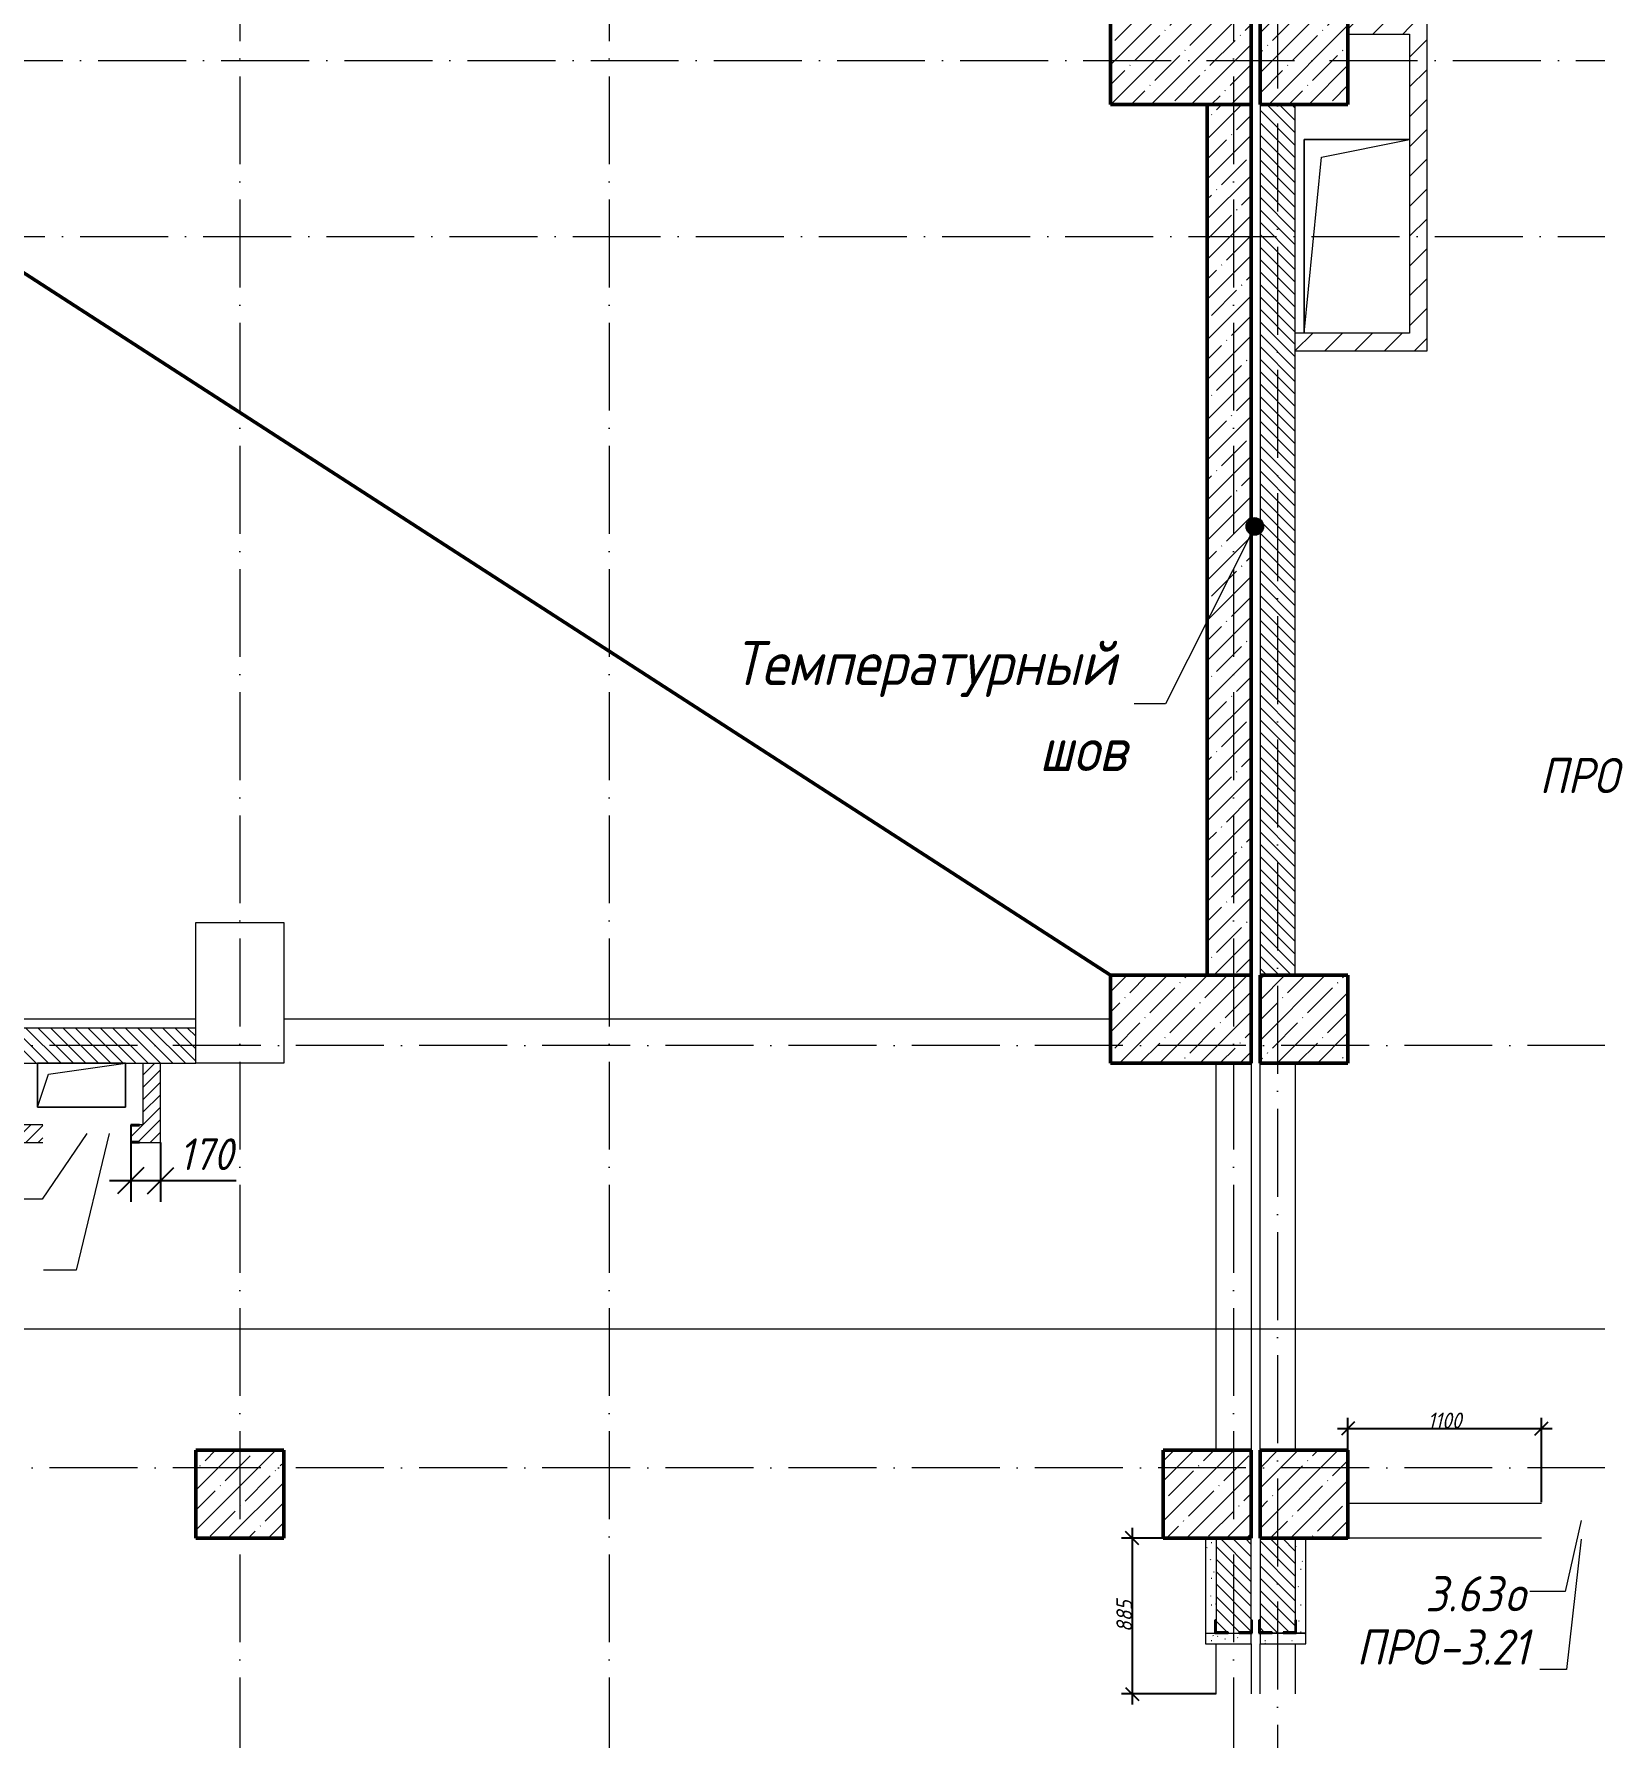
# Model space of a CAD drawing. Header units: millimetres. Extents: x -401725 to 250493, y 305116 to 802890.
# Drawn here: x 212466 to 221339, y 389588 to 399273 of the extents above; entities that cross this region are included whole.
import ezdxf

# ---------------------------------------------------------------- set-up
doc = ezdxf.new("R2010")
doc.units = ezdxf.units.MM
doc.linetypes.add('50_200_ШТРИХ_1Т_ш5_п1_п1_', pattern=[700, 500, -100, 0, -100])
for name, color, linetype, lineweight in [('A-____-____-DIMS', 7, 'Continuous', 9), ('A-DETL-____-OTLN-1', 7, 'Continuous', 50), ('A-FLOR-____-OTLN', 7, 'Continuous', 9), ('A-GENM-____-IDEN', 7, 'Continuous', 9), ('A-GENM-____-MCUT', 7, 'Continuous', 25), ('A-GENM-____-OTLN', 7, 'Continuous', 9), ('A-GENM-____-OTLN-1', 7, 'Continuous', 25), ('A-GLAZ-____-IDEN', 7, 'Continuous', 9), ('A-WALL-____-MCUT', 7, 'Continuous', 13), ('A-WALL-____-MCUT-2', 7, 'Continuous', 50), ('A-WALL-____-PATT-1', 7, 'Continuous', 9), ('A-WALL-FNSH-MCUT-1', 7, 'Continuous', 9), ('G-____-____-TEXT', 7, 'Continuous', 9), ('I-WALL-____-OTLN', 7, 'Continuous', 9), ('S-COLS-____-MCUT', 7, 'Continuous', 50), ('S-COLS-____-OTLN', 7, 'Continuous', 9), ('S-GRID-____-OTLN-1', 7, '50_200_ШТРИХ_1Т_ш5_п1_п1_', 9)]:
    doc.layers.add(name, color=color, linetype=linetype, lineweight=lineweight)
doc.layers.add('A-WALL-____-PATT-2', color=7, linetype='Continuous', lineweight=9, true_color=0x787878)
doc.layers.add('G-____-____-SYMB-1', color=9, linetype='Continuous', lineweight=9, true_color=0x808080)
doc.styles.add('ISOCPEUR_I_10', font='isocpeui.ttf', dxfattribs={"width": 0.9, "height": 180})
doc.styles.add('ISOCPEUR_I_11', font='isocpeui.ttf', dxfattribs={"width": 0.9, "height": 200})
doc.styles.add('ISOCPEUR_I_7', font='isocpeui.ttf', dxfattribs={"width": 0.9, "height": 90})
doc.styles.add('ISOCPEUR_I_9', font='isocpeui.ttf', dxfattribs={"width": 0.9, "height": 250})
doc.dimstyles.new('ISO-1_8_0_9К_СРЕДНИЙ_Кладочные_1', dxfattribs={"dimscale": 304.8, "dimtxt": 89.638306, "dimasz": 0.246063, "dimexe": 0.19685, "dimexo": 0, "dimgap": 0, "dimtad": 1, "dimdec": 3, "dimrnd": 0.001, "dimdsep": 46, "dimtxsty": 'ISOCPEUR_I_7', "dimblk1": 'OBLIQUE', "dimblk2": 'OBLIQUE', "dimsah": 1, "dimcen": 0.09, "dimdle": 0.19685, "dimazin": 0, "dimtfac": 1, "dimtdec": 4, "dimtix": 1, "dimtmove": 0, "dimatfit": 3, "dimfxl": 1, "dimtvp": 1, "dimtolj": 1, "dimtzin": 0, "dimarcsym": 2})
doc.dimstyles.new('ISO-1_8_0_9К_СРЕДНИЙ_Кладочные_3', dxfattribs={"dimscale": 304.8, "dimtxt": 179.276612, "dimasz": 0.492126, "dimexe": 0.393701, "dimexo": 0, "dimgap": 0, "dimtad": 1, "dimdec": 3, "dimrnd": 0.001, "dimdsep": 46, "dimtxsty": 'ISOCPEUR_I_10', "dimblk1": 'OBLIQUE', "dimblk2": 'OBLIQUE', "dimsah": 1, "dimcen": 0.09, "dimdle": 0.393701, "dimazin": 0, "dimtfac": 1, "dimtdec": 4, "dimtix": 1, "dimtmove": 0, "dimatfit": 3, "dimfxl": 1, "dimtvp": 1, "dimtolj": 1, "dimtzin": 0, "dimarcsym": 2})
pattern_1 = [(45, (144685.44, 323542.244), (-35.35534, 35.35534), [])]
pattern_2 = [(45, (144685.44, 323542.24), (-84.85281, 84.85281), [])]
pattern_3 = [(135, (144685.44, 323542.244), (-35.35534, -35.35534), [])]
pattern_4 = [(0, (144685.44, 323542.244), (203.2, 50.8), [3.353, -149.047, 3.353, -149.047, -812.8]), (0, (144685.44, 323542.244), (203.2, 50.8), [-304.8, 3.353, -301.447, 3.353, -149.047, -355.6]), (0, (144685.44, 323542.244), (203.2, 50.8), [-762, 3.353, -98.247, 3.353, -250.647]), (120, (144761.64, 323567.644), (-145.59409, 150.576362), [3.353, -149.047, 3.353, -149.047, -812.8]), (120, (144761.64, 323567.644), (-145.59409, 150.576362), [-304.8, 3.353, -301.447, 3.353, -149.047, -355.6]), (120, (144761.64, 323567.644), (-145.59409, 150.576362), [-762, 3.353, -98.247, 3.353, -250.647]), (240, (144787.04, 323669.244), (-57.60591, -201.376362), [3.353, -149.047, 3.353, -149.047, -812.8]), (240, (144787.04, 323669.244), (-57.60591, -201.376362), [-304.8, 3.353, -301.447, 3.353, -149.047, -355.6]), (240, (144787.04, 323669.244), (-57.60591, -201.376362), [-762, 3.353, -98.247, 3.353, -250.647])]

# ---------------------------------------------------------------- blocks, each defined once
blk = doc.blocks.new('BSC_Колонна _Прямоугольная - 500х800-V83-АР1_План отверстий 3 этажа в осях 1-64_Ю-ЯЯ')
at = {"layer": 'S-COLS-____-OTLN'}
h = blk.add_hatch(dxfattribs=at)
h.set_pattern_fill('FP_91', color=256, style=0, pattern_type=2)
h.set_pattern_definition([(315, (-75581.04, 74300), (114.04925, 114.04925), []), (315, (-75581.04, 74185.95), (114.04925, 114.04925), [201.613, -40.323, 3.353, -36.97])])
h.paths.add_polyline_path([(-250, 400), (-250, -400), (250, -400), (250, 400)], flags=0)
at = {"layer": 'S-COLS-____-MCUT'}
for p, q in [((250, 400), (-250, 400)), ((-250, 400), (-250, -400)), ((250, -400), (250, 400)), ((-250, -400), (250, -400))]:
    blk.add_line(p, q, dxfattribs=at)
blk = doc.blocks.new('BSC_Колонна _Прямоугольная - 500х800-V84-АР1_План отверстий 3 этажа в осях 1-64_Ю-ЯЯ')
at = {"layer": 'S-COLS-____-OTLN'}
h = blk.add_hatch(dxfattribs=at)
h.set_pattern_fill('FP_92', color=256, style=0, pattern_type=2)
h.set_pattern_definition([(315, (-70131.04, 74300), (114.04925, 114.04925), []), (315, (-70131.04, 74185.95), (114.04925, 114.04925), [201.613, -40.323, 3.353, -36.97])])
h.paths.add_polyline_path([(-250, -400), (250, -400), (250, 400), (-250, 400), (-250, 80.5)], flags=0)
at = {"layer": 'S-COLS-____-MCUT'}
for p, q in [((250, 400), (-250, 400)), ((-250, 400), (-250, -400)), ((250, -400), (250, 400)), ((-250, -400), (250, -400))]:
    blk.add_line(p, q, dxfattribs=at)
blk = doc.blocks.new('BSC_Колонна _Прямоугольная - 500х800-V88-АР1_План отверстий 3 этажа в осях 1-64_Ю-ЯЯ')
at = {"layer": 'S-COLS-____-OTLN'}
for p, q in [((-250, 400), (250, 400)), ((-250, -400), (-250, 400)), ((250, 200), (250, -400)), ((250, -400), (-250, -400))]:
    blk.add_line(p, q, dxfattribs=at)
blk = doc.blocks.new('BSC_Колонна _Прямоугольная - 500х500-V93-АР1_План отверстий 3 этажа в осях 1-64_Ю-ЯЯ')
at = {"layer": 'S-COLS-____-OTLN'}
h = blk.add_hatch(dxfattribs=at)
h.set_pattern_fill('FP_98', color=256, style=0, pattern_type=2)
h.set_pattern_definition([(45, (-75000, -75581.04), (-114.04925, 114.04925), []), (45, (-74885.95, -75581.04), (-114.04925, 114.04925), [201.613, -40.323, 3.353, -36.97])])
h.paths.add_polyline_path([(-250, -250), (250, -250), (250, 250), (-250, 250)], flags=0)
at = {"layer": 'S-COLS-____-MCUT'}
for p, q in [((250, 250), (-250, 250)), ((-250, 250), (-250, -250)), ((250, -250), (250, 250)), ((-250, -250), (250, -250))]:
    blk.add_line(p, q, dxfattribs=at)
blk = doc.blocks.new('BSC_Колонна _Прямоугольная - 500х500-V94-АР1_План отверстий 3 этажа в осях 1-64_Ю-ЯЯ')
at = {"layer": 'S-COLS-____-OTLN'}
h = blk.add_hatch(dxfattribs=at)
h.set_pattern_fill('FP_99', color=256, style=0, pattern_type=2)
h.set_pattern_definition([(45, (-75000, -70131.04), (-114.04925, 114.04925), []), (45, (-74885.95, -70131.04), (-114.04925, 114.04925), [201.613, -40.323, 3.353, -36.97])])
h.paths.add_polyline_path([(-250, -250), (250, -250), (250, 250), (-250, 250), (-250, 8.3)], flags=0)
at = {"layer": 'S-COLS-____-MCUT'}
for p, q in [((250, 250), (-250, 250)), ((-250, 250), (-250, -250)), ((250, -250), (250, 250)), ((-250, -250), (250, -250))]:
    blk.add_line(p, q, dxfattribs=at)
blk = doc.blocks.new('BSC_Колонна _Прямоугольная - 500х500-V143-АР1_План отверстий 3 этажа в осях 1-64_Ю-ЯЯ')
at = {"layer": 'S-COLS-____-OTLN'}
h = blk.add_hatch(dxfattribs=at)
h.set_pattern_fill('FP_148', color=256, style=0, pattern_type=2)
h.set_pattern_definition([(45, (-75000, -67431.04), (-114.04925, 114.04925), []), (45, (-74885.95, -67431.04), (-114.04925, 114.04925), [201.613, -40.323, 3.353, -36.97])])
h.paths.add_polyline_path([(-250, -250), (250, -250), (250, 250), (-250, 250)], flags=0)
at = {"layer": 'S-COLS-____-MCUT'}
for p, q in [((250, 250), (-250, 250)), ((-250, 250), (-250, -250)), ((250, -250), (250, 250)), ((-250, -250), (250, -250))]:
    blk.add_line(p, q, dxfattribs=at)
blk = doc.blocks.new('BSC_Колонна _Прямоугольная - 500х500-V144-АР1_План отверстий 3 этажа в осях 1-64_Ю-ЯЯ')
at = {"layer": 'S-COLS-____-OTLN'}
h = blk.add_hatch(dxfattribs=at)
h.set_pattern_fill('FP_149', color=256, style=0, pattern_type=2)
h.set_pattern_definition([(45, (-74450, -67431.04), (-114.04925, 114.04925), []), (45, (-74335.95, -67431.04), (-114.04925, 114.04925), [201.613, -40.323, 3.353, -36.97])])
h.paths.add_polyline_path([(-250, -250), (250, -250), (250, 250), (-250, 250)], flags=0)
at = {"layer": 'S-COLS-____-MCUT'}
for p, q in [((250, 250), (-250, 250)), ((-250, 250), (-250, -250)), ((250, -250), (250, 250)), ((-250, -250), (250, -250))]:
    blk.add_line(p, q, dxfattribs=at)
blk = doc.blocks.new('BSC_Колонна _Прямоугольная - 500х500-V145-АР1_План отверстий 3 этажа в осях 1-64_Ю-ЯЯ')
at = {"layer": 'S-COLS-____-OTLN'}
h = blk.add_hatch(dxfattribs=at)
h.set_pattern_fill('FP_150', color=256, style=0, pattern_type=2)
h.set_pattern_definition([(45, (-68950, -67431.04), (-114.04925, 114.04925), []), (45, (-68835.95, -67431.04), (-114.04925, 114.04925), [201.613, -40.323, 3.353, -36.97])])
h.paths.add_polyline_path([(-250, -250), (250, -250), (250, 250), (-250, 250)], flags=0)
at = {"layer": 'S-COLS-____-MCUT'}
for p, q in [((250, 250), (-250, 250)), ((-250, 250), (-250, -250)), ((250, -250), (250, 250)), ((-250, -250), (250, -250))]:
    blk.add_line(p, q, dxfattribs=at)
blk = doc.blocks.new('Фахверк_СКБ_Уголок - 200_3550-28267367-АР1_План отверстий 3 этажа в осях 1-64_Ю-ЯЯ')
at = {"layer": 'A-GENM-____-MCUT'}
for p, q in [((200, 156), (125, 156)), ((125, 156), (125, 81)), ((131, 81), (131, 150)), ((131, 150), (200, 150)), ((200, 150), (200, 156)), ((125, 81), (131, 81)), ((131, 19), (125, 19)), ((125, 19), (125, -56)), ((131, -50), (131, 19)), ((125, -56), (200, -56)), ((200, -50), (131, -50)), ((200, -56), (200, -50))]:
    blk.add_line(p, q, dxfattribs=at)
blk = doc.blocks.new('АР_Перемычка - АР_Перемычка-28734073-АР1_План отверстий 3 этажа в осях 1-64_Ю-ЯЯ')
at = {"layer": 'A-GENM-____-OTLN'}
blk.add_line((0, -100), (9, -100), dxfattribs=at)
blk = doc.blocks.new('154_Фахверк_СКБ_Швеллер - Тип_100_3960_зеркало-29769493-АР1_План отверстий 3 этажа в осях 1-64_Ю-ЯЯ')
at = {"layer": 'A-GENM-____-MCUT'}
for p, q in [((175, 50), (125, 50)), ((125, 50), (125, -50)), ((128, 47), (175, 47)), ((128, -47), (128, 47)), ((175, 47), (175, 50)), ((125, -50), (175, -50)), ((175, -47), (128, -47)), ((175, -50), (175, -47))]:
    blk.add_line(p, q, dxfattribs=at)
blk = doc.blocks.new('AR_Отверстие прямоугольное _в плите_ - AR_Отверстие прямоугольное _в плите_-30459257-АР1_План отверстий 3 этажа в осях 1-64_Ю-ЯЯ')
at = {"layer": 'A-GENM-____-OTLN'}
for p, q in [((250, 125), (-250, 125)), ((-250, 125), (-250, -125)), ((-187.5, 62.5), (250, 125)), ((250, -125), (250, 125)), ((-250, -125), (-187.5, 62.5)), ((-250, -125), (250, -125))]:
    blk.add_line(p, q, dxfattribs=at)
blk = doc.blocks.new('AR_Отверстие прямоугольное _в плите_ - AR_Отверстие прямоугольное _в плите_-V200-АР1_План отверстий 3 этажа в осях 1-64_Ю-ЯЯ')
at = {"layer": 'A-GENM-____-OTLN'}
for p, q in [((300, 550), (-300, 550)), ((-300, 550), (-300, -550)), ((-200, 450), (300, 550)), ((-300, -550), (-200, 450))]:
    blk.add_line(p, q, dxfattribs=at)
blk = doc.blocks.new('АР_Перемычка - АР_Перемычка-35279778-АР1_План отверстий 3 этажа в осях 1-64_Ю-ЯЯ')
at = {"layer": 'A-GENM-____-OTLN'}
blk.add_line((0, -100), (9, -100), dxfattribs=at)
blk = doc.blocks.new('_Oblique')
at = {"color": 0, "linetype": 'ByBlock', "lineweight": -2}
blk.add_line((-0.5, -0.5), (0.5, 0.5), dxfattribs=at)
blk = doc.blocks.new('*D9729')
at = {"layer": 'A-____-____-DIMS', "color": 0, "lineweight": -2, "transparency": 16777216}
for p, q in [((213015.4, 393008.2), (213015.4, 392636.2)), ((213185.4, 392973.3), (213185.4, 392636.2)), ((212895.4, 392756.2), (213185.4, 392756.2)), ((213185.4, 392756.2), (213616, 392756.2))]:
    blk.add_line(p, q, dxfattribs=at)
at = {"layer": 'Defpoints', "color": 0, "transparency": 16777216}
for p in [(213015.4, 393008.2), (213185.4, 392973.3), (213185.4, 392756.2)]:
    blk.add_point(p, dxfattribs=at)
at = {"layer": 'A-____-____-DIMS', "color": 0, "lineweight": -2, "transparency": 16777216, "xscale": 150, "yscale": 150, "zscale": 150, "rotation": 180}
blk.add_blockref('_Oblique', (213015.4, 392756.2), dxfattribs=at)
at = {"layer": 'A-____-____-DIMS', "color": 0, "lineweight": -2, "transparency": 16777216, "xscale": 150, "yscale": 150, "zscale": 150}
blk.add_blockref('_Oblique', (213185.4, 392756.2), dxfattribs=at)
at = {"layer": 'A-____-____-DIMS', "color": 0, "transparency": 16777216, "insert": (213291.6, 392996.2), "char_height": 180, "width": 368.207, "attachment_point": 1, "line_spacing_factor": 1.149209, "style": 'ISOCPEUR_I_10'}
blk.add_mtext('\\A1;170', dxfattribs=at)
blk = doc.blocks.new('*D9651')
at = {"layer": 'A-____-____-DIMS', "color": 0, "lineweight": -2, "transparency": 16777216}
for p, q in [((219185.4, 390723.3), (218648.6, 390723.3)), ((218708.6, 390783.3), (218708.6, 389778.3)), ((219185.4, 389838.3), (218648.6, 389838.3))]:
    blk.add_line(p, q, dxfattribs=at)
at = {"layer": 'Defpoints', "color": 0, "transparency": 16777216}
for p in [(219185.4, 390723.3), (218708.6, 389838.3), (219185.4, 389838.3)]:
    blk.add_point(p, dxfattribs=at)
at = {"layer": 'A-____-____-DIMS', "color": 0, "lineweight": -2, "transparency": 16777216, "xscale": 75, "yscale": 75, "zscale": 75}
for p, rotation in [((218708.6, 390723.3), 90), ((218708.6, 389838.3), 270)]:
    blk.add_blockref('_Oblique', p, dxfattribs=dict(at, rotation=rotation))
at = {"layer": 'A-____-____-DIMS', "color": 0, "transparency": 16777216, "insert": (218663.6, 390280.8), "char_height": 90, "width": 409.578, "attachment_point": 5, "rotation": 90, "style": 'ISOCPEUR_I_7'}
blk.add_mtext('\\A1;885', dxfattribs=at)
blk = doc.blocks.new('*D9652')
at = {"layer": 'A-____-____-DIMS', "color": 0, "lineweight": -2, "transparency": 16777216}
for p, q in [((219935.4, 390931.3), (219935.4, 391407.5)), ((221035.4, 390929.3), (221035.4, 391407.5)), ((219875.4, 391347.5), (221095.4, 391347.5))]:
    blk.add_line(p, q, dxfattribs=at)
at = {"layer": 'Defpoints', "color": 0, "transparency": 16777216}
for p in [(221035.4, 391347.5), (219935.4, 390931.3), (221035.4, 390929.3)]:
    blk.add_point(p, dxfattribs=at)
at = {"layer": 'A-____-____-DIMS', "color": 0, "lineweight": -2, "transparency": 16777216, "xscale": 75, "yscale": 75, "zscale": 75, "rotation": 180}
blk.add_blockref('_Oblique', (219935.4, 391347.5), dxfattribs=at)
at = {"layer": 'A-____-____-DIMS', "color": 0, "lineweight": -2, "transparency": 16777216, "xscale": 75, "yscale": 75, "zscale": 75}
blk.add_blockref('_Oblique', (221035.4, 391347.5), dxfattribs=at)
at = {"layer": 'A-____-____-DIMS', "color": 0, "transparency": 16777216, "insert": (220485.4, 391392.5), "char_height": 90, "width": 463.361, "attachment_point": 5, "style": 'ISOCPEUR_I_7'}
blk.add_mtext('\\A1;1100', dxfattribs=at)

msp = doc.modelspace()

# ---------------------------------------------------------------- hatches: boundary and pattern name
at = {"layer": 'A-WALL-____-PATT-1'}
h = msp.add_hatch(dxfattribs=at)
h.set_pattern_fill('FP_7', color=256, style=0, pattern_type=2)
h.set_pattern_definition(pattern_2)
h.paths.add_polyline_path([(220285.4376, 399273.2863), (220285.4376, 399373.2863), (219935.4376, 399373.2863), (219935.4376, 399273.2863)], flags=0)
h = msp.add_hatch(dxfattribs=at)
h.set_pattern_fill('FP_7', color=256, style=0, pattern_type=2)
h.set_pattern_definition(pattern_2)
h.paths.add_polyline_path([(220385.4376, 397473.2863), (220385.4376, 399373.2863), (220285.4376, 399373.2863), (220285.4376, 397473.2863)], flags=0)
h = msp.add_hatch(dxfattribs=at)
h.set_pattern_fill('FP_12', color=256, style=0, pattern_type=2)
h.set_pattern_definition([(45, (144685.44, 323542.24), (-114.04925, 114.04925), []), (45, (144799.49, 323542.24), (-114.04925, 114.04925), [201.612, -40.322, 3.353, -36.97])])
h.paths.add_polyline_path([(219385.4376, 393923.2863), (219385.4376, 398873.2863), (219135.4376, 398873.2863), (219135.4376, 393923.2863)], flags=0)
h = msp.add_hatch(dxfattribs=at)
h.set_pattern_fill('FP_9', color=256, style=0, pattern_type=2)
h.set_pattern_definition(pattern_3)
h.paths.add_polyline_path([(219635.4376, 393923.2863), (219635.4376, 398873.2863), (219435.4376, 398873.2863), (219435.4376, 393923.2863)], flags=0)
h = msp.add_hatch(dxfattribs=at)
h.set_pattern_fill('FP_7', color=256, style=0, pattern_type=2)
h.set_pattern_definition(pattern_2)
h.paths.add_polyline_path([(220285.4376, 397473.2863), (220285.4376, 397573.2863), (219635.4376, 397573.2863), (219635.4376, 397473.2863)], flags=0)
h = msp.add_hatch(dxfattribs=at)
h.set_pattern_fill('FP_9', color=256, style=0, pattern_type=2)
h.set_pattern_definition(pattern_3)
h.paths.add_polyline_path([(213385.4376, 393423.2863), (213385.4376, 393623.2863), (207935.4376, 393623.2863), (207935.4376, 393423.2863), (211835.0546, 393423.2863)], flags=0)
h = msp.add_hatch(dxfattribs=at)
h.set_pattern_fill('FP_8', color=256, style=0, pattern_type=2)
h.set_pattern_definition(pattern_1)
h.paths.add_polyline_path([(213185.4376, 392973.2863), (213185.4376, 393423.2863), (213085.4376, 393423.2863), (213085.4376, 392973.2863)], flags=0)
h = msp.add_hatch(dxfattribs=at)
h.set_pattern_fill('FP_8', color=256, style=0, pattern_type=2)
h.set_pattern_definition(pattern_1)
h.paths.add_polyline_path([(213065.4376, 392973.2863), (213085.4376, 392973.2863), (213085.4376, 393073.2863), (213065.4376, 393073.2863), (213065.4376, 393070.2863), (213018.4376, 393070.2863), (213018.4376, 392976.2863), (213065.4376, 392976.2863), (213065.4376, 392974.7149)], flags=0)
h.paths.add_polyline_path([(212515.4376, 392973.2863), (212515.4376, 393073.2863), (211585.4376, 393073.2863), (211585.4376, 392973.2863), (211835.0546, 392973.2863)], flags=0)
h = msp.add_hatch(dxfattribs=at)
h.set_pattern_fill('FP_9', color=256, style=0, pattern_type=2)
h.set_pattern_definition(pattern_3)
h.paths.add_polyline_path([(219385.4376, 386723.2863), (219385.4376, 387957.2863), (219316.4376, 387957.2863), (219316.4376, 387963.2863), (219254.4376, 387963.2863), (219254.4376, 387957.2863), (219185.4376, 387957.2863), (219185.4376, 386723.2863)], flags=0)
h.paths.add_polyline_path([(219316.4376, 390183.2863), (219316.4376, 390189.2863), (219385.4376, 390189.2863), (219385.4376, 390723.2863), (219185.4376, 390723.2863), (219185.4376, 390189.2863), (219254.4376, 390189.2863), (219254.4376, 390183.2863)], flags=0)
h = msp.add_hatch(dxfattribs=at)
h.set_pattern_fill('FP_9', color=256, style=0, pattern_type=2)
h.set_pattern_definition(pattern_3)
h.paths.add_polyline_path([(219635.4376, 386923.2863), (219635.4376, 387957.2863), (219566.4376, 387957.2863), (219566.4376, 387963.2863), (219504.4376, 387963.2863), (219504.4376, 387957.2863), (219435.4376, 387957.2863), (219435.4376, 386923.2863)], flags=0)
h.paths.add_polyline_path([(219566.4376, 390183.2863), (219566.4376, 390189.2863), (219635.4376, 390189.2863), (219635.4376, 390723.2863), (219435.4376, 390723.2863), (219435.4376, 390189.2863), (219504.4376, 390189.2863), (219504.4376, 390183.2863)], flags=0)
at = {"layer": 'A-WALL-____-PATT-2'}
h = msp.add_hatch(dxfattribs=at)
h.set_pattern_fill('FP_156', color=256, style=0, pattern_type=2)
h.set_pattern_definition(pattern_4)
h.paths.add_polyline_path([(219185.4376, 386723.2863), (219185.4376, 387888.2863), (219179.4376, 387888.2863), (219179.4376, 387963.2863), (219125.4376, 387963.2863), (219125.4376, 386723.2863)], flags=0)
h.paths.add_polyline_path([(219179.4376, 390183.2863), (219179.4376, 390258.2863), (219185.4376, 390258.2863), (219185.4376, 390723.2863), (219125.4376, 390723.2863), (219125.4376, 390183.2863)], flags=0)
h = msp.add_hatch(dxfattribs=at)
h.set_pattern_fill('FP_156', color=256, style=0, pattern_type=2)
h.set_pattern_definition(pattern_4)
h.paths.add_polyline_path([(219695.4376, 386923.2863), (219695.4376, 387963.2863), (219641.4376, 387963.2863), (219641.4376, 387888.2863), (219635.4376, 387888.2863), (219635.4376, 386923.2863)], flags=0)
h.paths.add_polyline_path([(219695.4376, 390183.2863), (219695.4376, 390723.2863), (219635.4376, 390723.2863), (219635.4376, 390258.2863), (219641.4376, 390258.2863), (219641.4376, 390183.2863)], flags=0)
h = msp.add_hatch(dxfattribs=at)
h.set_pattern_fill('FP_156', color=256, style=0, pattern_type=2)
h.set_pattern_definition(pattern_4)
h.paths.add_polyline_path([(219185.4376, 390123.2863), (219385.4376, 390123.2863), (219385.4376, 390183.2863), (219125.4376, 390183.2863), (219125.4376, 390123.2863), (219179.4376, 390123.2863)], flags=0)
h = msp.add_hatch(dxfattribs=at)
h.set_pattern_fill('FP_156', color=256, style=0, pattern_type=2)
h.set_pattern_definition(pattern_4)
h.paths.add_polyline_path([(219641.4376, 390123.2863), (219695.4376, 390123.2863), (219695.4376, 390183.2863), (219435.4376, 390183.2863), (219435.4376, 390123.2863), (219635.4376, 390123.2863)], flags=0)
at = {"layer": 'G-____-____-TEXT'}
h = msp.add_hatch(color=256, dxfattribs=at)
edge = h.paths.add_edge_path(flags=0)
edge.add_arc((219405.9479, 396474.5852), 50, 0, 360)

# ---------------------------------------------------------------- linework, layer by layer
at = {"layer": 'A-DETL-____-OTLN-1'}
msp.add_line((195685.4376, 408723.2863), (218585.4376, 393923.2863), dxfattribs=at)
at = {"layer": 'A-FLOR-____-OTLN'}
for p, q in [((219685.4376, 398673.2863), (220285.4376, 398673.2863)), ((219685.4376, 397573.2863), (219685.4376, 398673.2863)), ((213385.4376, 393673.2863), (207935.4376, 393673.2863)), ((218585.4376, 393673.2863), (213885.4376, 393673.2863)), ((212485.4376, 393422.9388), (212985.4376, 393422.9388)), ((212485.4376, 393172.9388), (212485.4376, 393422.9388)), ((212985.4376, 393422.9388), (212985.4376, 393172.9388)), ((212985.4376, 393172.9388), (212485.4376, 393172.9388))]:
    msp.add_line(p, q, dxfattribs=at)
at = {"layer": 'A-GENM-____-IDEN'}
for p, q in [((212892.8869, 393023.2863), (212706.3195, 392247.4608)), ((212706.3195, 392247.4608), (212519.7521, 392247.4608)), ((221260.4376, 390717.2863), (221177.6432, 389977.6563)), ((221177.6432, 389977.6563), (221025.9035, 389977.6563))]:
    msp.add_line(p, q, dxfattribs=at)
at = {"layer": 'A-GLAZ-____-IDEN'}
for p, q in [((212765.4376, 393023.2863), (212512.4664, 392649.7673)), ((212512.4664, 392649.7673), (212259.4953, 392649.7673)), ((221260.4376, 390823.2863), (221169.1005, 390420.0155)), ((221169.1005, 390420.0155), (220969.8422, 390420.0155))]:
    msp.add_line(p, q, dxfattribs=at)
at = {"layer": 'A-WALL-____-MCUT'}
for p, q in [((219435.4376, 398873.2863), (219435.4376, 393923.2863)), ((219635.4376, 393923.2863), (219635.4376, 398873.2863)), ((213385.4376, 393623.2863), (207935.4376, 393623.2863)), ((213385.4376, 393423.2863), (213385.4376, 393623.2863)), ((207935.4376, 393423.2863), (213385.4376, 393423.2863)), ((219185.4376, 390723.2863), (219185.4376, 390258.2863)), ((219385.4376, 390258.2863), (219385.4376, 390723.2863)), ((219435.4376, 390723.2863), (219435.4376, 390258.2863)), ((219635.4376, 390723.2863), (219635.4376, 390723.2863)), ((219635.4376, 390723.2863), (219635.4376, 390258.2863)), ((219254.4376, 390183.2863), (219316.4376, 390183.2863)), ((219504.4376, 390183.2863), (219566.4376, 390183.2863))]:
    msp.add_line(p, q, dxfattribs=at)
at = {"layer": 'A-WALL-____-MCUT-2'}
for p, q in [((219135.4376, 398873.2863), (219135.4376, 393923.2863)), ((219385.4376, 393923.2863), (219385.4376, 398873.2863))]:
    msp.add_line(p, q, dxfattribs=at)
at = {"layer": 'A-WALL-FNSH-MCUT-1'}
for p, q in [((220385.4376, 397473.2863), (220385.4376, 399373.2863)), ((219935.4376, 399273.2863), (220285.4376, 399273.2863)), ((220285.4376, 399273.2863), (220285.4376, 397573.2863)), ((220285.4376, 397573.2863), (219635.4376, 397573.2863)), ((219635.4376, 397473.2863), (220385.4376, 397473.2863)), ((213085.4376, 393423.2863), (213085.4376, 393073.2863)), ((213185.4376, 392973.2863), (213185.4376, 393423.2863)), ((212515.4376, 393073.2863), (211685.4376, 393073.2863)), ((213085.4376, 393073.2863), (213065.4376, 393073.2863)), ((211585.4376, 392973.2863), (212515.4376, 392973.2863)), ((213065.4376, 392973.2863), (213185.4376, 392973.2863)), ((219125.4376, 390723.2863), (219125.4376, 390123.2863)), ((219695.4376, 390183.2863), (219695.4376, 390723.2863)), ((219125.4376, 390183.2863), (219179.4376, 390183.2863)), ((219125.4376, 390123.2863), (219385.4376, 390123.2863)), ((219385.4376, 390123.2863), (219385.4376, 390183.2863)), ((219435.4376, 390183.2863), (219435.4376, 390123.2863)), ((219435.4376, 390123.2863), (219695.4376, 390123.2863)), ((219566.4376, 390183.2863), (219504.4376, 390183.2863)), ((219641.4376, 390183.2863), (219695.4376, 390183.2863)), ((219695.4376, 390183.2863), (219641.4376, 390183.2863)), ((219695.4376, 390123.2863), (219695.4376, 390183.2863))]:
    msp.add_line(p, q, dxfattribs=at)
at = {"layer": 'G-____-____-SYMB-1'}
msp.add_line((139874.9012, 391913.2863), (249355.6286, 391913.2863), dxfattribs=at)
at = {"layer": 'G-____-____-TEXT'}
for p, q in [((219405.9479, 396474.5852), (218898.8914, 395467.2017)), ((218898.8914, 395467.2017), (218719.2034, 395467.2017))]:
    msp.add_line(p, q, dxfattribs=at)
msp.add_circle((219405.9479, 396474.5852), 50, dxfattribs=at)
at = {"layer": 'I-WALL-____-OTLN'}
for p, q in [((219185.4376, 391223.2863), (219185.4376, 393423.2863)), ((219385.4376, 393423.2863), (219385.4376, 391223.2863)), ((219435.4376, 391223.2863), (219435.4376, 393423.2863)), ((219635.4376, 393423.2863), (219635.4376, 391223.2863)), ((219935.4376, 390923.2863), (221035.4376, 390923.2863)), ((221035.4376, 390723.2863), (219935.4376, 390723.2863)), ((219185.4376, 389838.2863), (219185.4376, 390123.2863)), ((219385.4376, 390123.2863), (219385.4376, 389838.2863)), ((219435.4376, 389838.2863), (219435.4376, 390123.2863)), ((219635.4376, 390123.2863), (219635.4376, 389838.2863))]:
    msp.add_line(p, q, dxfattribs=at)
at = {"layer": 'S-GRID-____-OTLN-1'}
for p, q in [((213635.4376, 414435.0957), (213635.4376, 376433.8321)), ((215735.4376, 414435.0957), (215735.4376, 363523.2863)), ((219285.4376, 414435.0957), (219285.4376, 363813.4695)), ((219535.4376, 414166.8994), (219535.4376, 363523.2863)), ((193927.4553, 399123.2863), (248759.8442, 399123.2863)), ((179122.8836, 398123.2863), (248759.8442, 398123.2863)), ((248759.8442, 393523.2863), (193927.4553, 393523.2863)), ((248759.8442, 391123.2863), (140016.6674, 391123.2863))]:
    msp.add_line(p, q, dxfattribs=at)

# ---------------------------------------------------------------- block references
at = {"layer": 'A-GENM-____-OTLN'}
for name, p in [('AR_Отверстие прямоугольное _в плите_ - AR_Отверстие прямоугольное _в плите_-V200-АР1_План отверстий 3 этажа в осях 1-64_Ю-ЯЯ', (219985.4376, 398123.2863)), ('AR_Отверстие прямоугольное _в плите_ - AR_Отверстие прямоугольное _в плите_-30459257-АР1_План отверстий 3 этажа в осях 1-64_Ю-ЯЯ', (212735.4376, 393297.9388)), ('АР_Перемычка - АР_Перемычка-35279778-АР1_План отверстий 3 этажа в осях 1-64_Ю-ЯЯ', (219935.4376, 390823.2863))]:
    msp.add_blockref(name, p, dxfattribs=at)
at = {"layer": 'A-GENM-____-OTLN', "rotation": 89.9999999999999}
for p in [(219285.4376, 391223.2863), (219535.4376, 391223.2863)]:
    msp.add_blockref('АР_Перемычка - АР_Перемычка-28734073-АР1_План отверстий 3 этажа в осях 1-64_Ю-ЯЯ', p, dxfattribs=at)
at = {"layer": 'A-GENM-____-OTLN-1'}
msp.add_blockref('154_Фахверк_СКБ_Швеллер - Тип_100_3960_зеркало-29769493-АР1_План отверстий 3 этажа в осях 1-64_Ю-ЯЯ', (212890.4376, 393023.2863), dxfattribs=at)
for p, rotation in [((219335.4376, 390058.2863), 89.99999999999986), ((219585.4376, 390058.2863), 90)]:
    msp.add_blockref('Фахверк_СКБ_Уголок - 200_3550-28267367-АР1_План отверстий 3 этажа в осях 1-64_Ю-ЯЯ', p, dxfattribs=dict(at, rotation=rotation))
at = {"layer": 'S-COLS-____-OTLN'}
for name, p, rotation in [('BSC_Колонна _Прямоугольная - 500х800-V83-АР1_План отверстий 3 этажа в осях 1-64_Ю-ЯЯ', (218985.4376, 399123.2863), 89.9999999999999), ('BSC_Колонна _Прямоугольная - 500х800-V88-АР1_План отверстий 3 этажа в осях 1-64_Ю-ЯЯ', (213635.4376, 393823.2863), 180), ('BSC_Колонна _Прямоугольная - 500х800-V84-АР1_План отверстий 3 этажа в осях 1-64_Ю-ЯЯ', (218985.4376, 393673.2863), 89.9999999999999)]:
    msp.add_blockref(name, p, dxfattribs=dict(at, rotation=rotation))
for name, p in [('BSC_Колонна _Прямоугольная - 500х500-V93-АР1_План отверстий 3 этажа в осях 1-64_Ю-ЯЯ', (219685.4376, 399123.2863)), ('BSC_Колонна _Прямоугольная - 500х500-V94-АР1_План отверстий 3 этажа в осях 1-64_Ю-ЯЯ', (219685.4376, 393673.2863)), ('BSC_Колонна _Прямоугольная - 500х500-V145-АР1_План отверстий 3 этажа в осях 1-64_Ю-ЯЯ', (213635.4376, 390973.2863)), ('BSC_Колонна _Прямоугольная - 500х500-V144-АР1_План отверстий 3 этажа в осях 1-64_Ю-ЯЯ', (219135.4376, 390973.2863)), ('BSC_Колонна _Прямоугольная - 500х500-V143-АР1_План отверстий 3 этажа в осях 1-64_Ю-ЯЯ', (219685.4376, 390973.2863))]:
    msp.add_blockref(name, p, dxfattribs=at)

# ---------------------------------------------------------------- texts
at = {"layer": 'A-GENM-____-IDEN', "char_height": 200, "attachment_point": 1, "style": 'ISOCPEUR_I_11'}
for s, insert, width in [('ПРО', (221023.9796, 395158.3415), 562.784625), ('ПРО', (219984.193, 390204.7724), 562.784625), ('-3.21', (220448.5368, 390204.7724), 663.79725)]:
    msp.add_mtext(s, dxfattribs=dict(at, insert=insert, width=width))
at = {"layer": 'A-GLAZ-____-IDEN', "char_height": 200, "attachment_point": 1, "style": 'ISOCPEUR_I_11'}
for s, insert, width in [('3.63', (220374.3876, 390507.6301), 548.35425), ('\\fISOCPEUR|b0|i1|c204|p34|;\\W.9;о', (220826.8251, 390507.6301), 158.734125)]:
    msp.add_mtext(s, dxfattribs=dict(at, insert=insert, width=width))
at = {"layer": 'G-____-____-TEXT', "char_height": 250, "attachment_point": 1, "style": 'ISOCPEUR_I_9'}
for s, insert, width in [('Температурный', (216441.0091, 395823.0559), 2763.416813), ('шов', (218179.3216, 395333.5767), 656.582063)]:
    msp.add_mtext(s, dxfattribs=dict(at, insert=insert, width=width))

# ---------------------------------------------------------------- dimensions: what is measured, and where the dimension line sits
at = {"layer": 'A-____-____-DIMS'}
dim = msp.add_linear_dim(base=(213185.4376, 392756.1613), p1=(213015.4376, 393008.1516), p2=(213185.4376, 392973.2863), dimstyle='ISO-1_8_0_9К_СРЕДНИЙ_Кладочные_3', override={"dimpost": '<>', "dimfxl": 173.538443}, dxfattribs=at)
dim.commit()
dim.dimension.update_dxf_attribs({"geometry": '*D9729', "text_midpoint": (213475.7149, 392756.1613), "dimtype": 160})
dim = msp.add_linear_dim(base=(221035.4376, 391347.4586), p1=(219935.4376, 390931.2863), p2=(221035.4376, 390929.2863), dimstyle='ISO-1_8_0_9К_СРЕДНИЙ_Кладочные_1', override={"dimpost": '<>', "dimfxl": 1100.001818}, dxfattribs=at)
dim.commit()
dim.dimension.update_dxf_attribs({"geometry": '*D9652', "text_midpoint": (220485.4376, 391392.4586)})
dim = msp.add_linear_dim(base=(218708.5631, 389838.2863), p1=(219185.4376, 390723.2863), p2=(219185.4376, 389838.2863), angle=90, dimstyle='ISO-1_8_0_9К_СРЕДНИЙ_Кладочные_1', override={"dimpost": '<>', "dimfxl": 885}, dxfattribs=at)
dim.commit()
dim.dimension.update_dxf_attribs({"geometry": '*D9651', "text_midpoint": (218663.5631, 390280.7863)})

doc.saveas('drawing.dxf')
